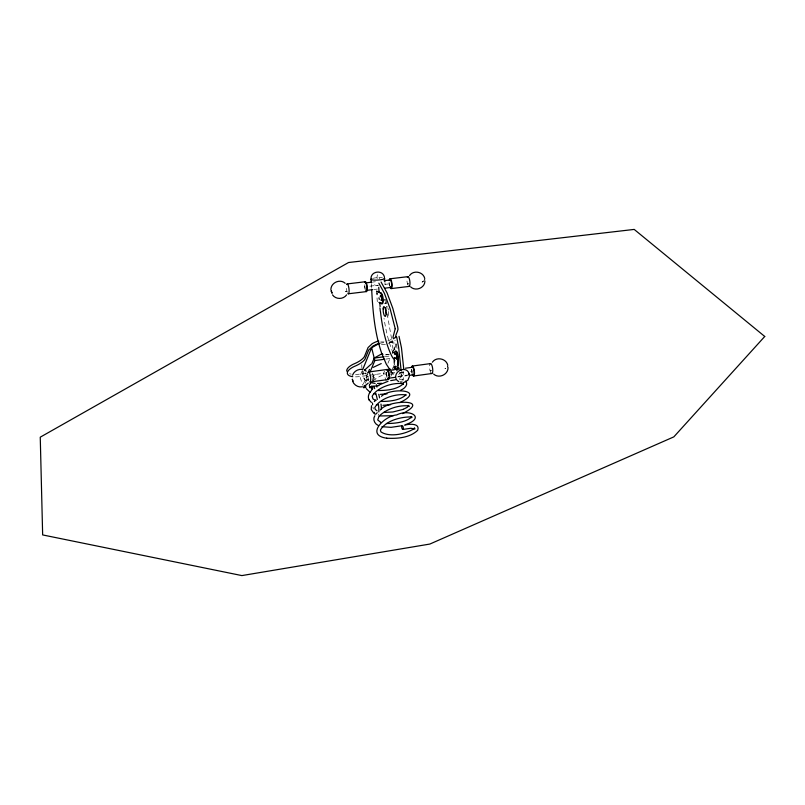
<?xml version="1.0" encoding="UTF-8"?>
<svg xmlns="http://www.w3.org/2000/svg" width="805" height="805" viewBox="0 0 805 805"><rect width="100%" height="100%" fill="white"/><g stroke="black" fill="none" stroke-linecap="round" stroke-linejoin="round"><path stroke-width="0.6" stroke-dasharray="4.03 3.02" d="M364.846 284.708L364.836 285.604A3.773 0.976 83.1 0 0 365.239 288.452M386.652 372.302L386.642 373.188A3.864 1.026 82.2 0 0 387.296 376.951M411.768 369.324L411.758 369.767A3.844 1.077 82.2 0 0 412.422 373.51M396.724 371.115L394.138 366.949L394.239 363.105M396.734 370.028L394.762 366.859L394.832 364.152M397.378 370.894L397.489 367.231M398.042 369.596L398.153 365.933M372.504 380.564L373.359 375.834L373.953 375.754L375.1 379.044M373.097 380.483L373.953 375.754M362.139 370.974L359.855 376.559L362.844 385.313M363.327 384.176L367.583 373.963M365.349 383.21L368.197 376.408M384.488 371.105L383.502 373.339L386.199 380.956M387.909 363.286L390.355 357.702M392.317 353.234L396.13 344.53L391.28 341.682L388.956 341.994M392.689 352.982L393.212 351.785M393.715 350.638L396.714 343.805M390.656 372.957L392.176 369.555M392.689 368.418L394.722 363.88M390.767 376.529L396.372 364.071M363.86 371.316C361.536 374.858 363.578 379.688 367.251 381.339M367.231 373.057L366.738 375.814L369.032 378.008M367.603 380.745L369.032 379.125M384.398 299.913L385.454 299.923L384.287 299.923M423.843 280.714L422.031 282.173L423.903 280.975M398.666 374.446L400.347 372.785L400.095 373.248L399.964 372.463L400.447 373.268L399.039 372.534M372.775 380.805L379.708 376.398L386.309 373.912M372.051 376.478L378.048 372.926M388.372 343.463L391.28 341.682L393.343 349.712M399.431 378.451L403.255 375.17L403.587 371.387M390.184 342.528L392.8 341.944A15.597 6.168 -14.3 0 1 396.241 343.141L396.442 343.282M387.738 340.988L391.321 339.458M384.78 300.134L385.404 299.973M389.449 354.291L386.219 354.844M388.332 354.562L385.213 354.854M385.434 344.299L381.308 344.389M390.888 372.876L394.943 372.383M397.912 376.368L409.091 374.838M397.75 376.982L407.34 375.663M394.138 366.949L394.762 366.859M394.863 368.116L395.486 368.036M398.203 367.664L398.827 367.583M366.376 373.188L359.272 374.154A15.587 6.048 -13.9 0 1 355.518 374.456M395.768 369.525L399.361 369.032M390.173 374.154L394.963 373.5M399.753 372.846L405.75 372.021M410.54 371.367L412.935 371.045M385.907 359.08L390.827 358.416M394.148 366.476L394.772 366.396M385.273 356.595L388.966 356.102M379.638 343.212L384.297 342.598M385.092 303.354L385.716 303.284M376.7 293.312L377.314 293.241M377.867 301.201L377.253 301.281L376.539 290.957L377.303 290.967L376.69 291.048M369.867 286.188L378.169 285.191M384.891 284.386L389.771 283.793M373.701 289.518L377.394 289.075M372.916 282.032L375.382 281.74M384.005 341.944L380.674 341.914M396.362 368.509L399.763 368.781M399.391 379.527L403.959 380.161M378.34 285.755L374.969 285.121L372.131 282.666M376.539 290.957L378.481 292.064M368.197 380.463L366.989 378.853A11.179 2.828 82.3 0 1 365.098 372.685M365.933 381.117L364.474 379.195A11.179 2.817 82.3 0 1 362.009 369.223M387.497 307.077L386.752 306.303A4.76 1.288 82.9 0 0 386.42 306.403M395.637 365.651L399.23 371.035M401.544 374.486L402.389 375.754M391.079 371.407L394.43 376.509M397.469 366.496L399.451 369.666M394.52 348.575L394.913 349.612L391.884 339.72M372.383 373.017L374.506 379.125M396.13 344.53L397.318 349.088M430.856 372.695A5.031 1.469 82.2 0 1 430.112 370.763L429.84 369.525A5.031 1.469 82.2 0 1 429.719 364.816M411.929 373.248L411.657 372.011A5.051 1.419 82.2 0 1 411.385 369.435M389.65 286.027L389.399 284.9A4.941 1.358 83.2 0 1 389.137 281.197M391.552 338.623L387.034 313.034M368.7 380.302A5.092 1.288 82.2 0 1 368.368 379.205L368.106 377.958A5.092 1.288 82.2 0 1 367.825 374.184M347.257 292.285A4.981 1.228 83.1 0 1 346.945 291.249L346.683 290.062A4.981 1.228 83.1 0 1 346.402 286.328M388.624 311.434L388.704 313.849A4.76 1.288 82.9 0 1 388.402 315.55M380.191 307.782L380.453 311.485M377.153 290.887L377.555 296.653M371.276 283.591L371.588 288.039M384.961 282.545L385.102 284.658M386.138 299.822L386.621 307.027M387.859 307.902A5.041 1.358 82.9 0 1 388.443 310.156M393.273 353.194A53.16 14.701 82.9 0 1 384.025 318.287M388.121 315.973A4.76 1.288 82.9 0 1 387.789 316.063M361.918 368.267A11.179 2.817 82.3 0 1 361.787 364.655M373.319 408.96A11.351 2.898 82 0 1 372.946 407.068M378.592 414.032A11.351 2.898 82 0 1 378.139 415.571M401.413 372.001A4.196 1.147 82.2 0 1 403.547 375.724A4.196 1.147 82.2 0 1 402.389 379.537A4.196 1.147 82.2 0 1 401.232 372.584M377.143 278.701A4.095 1.097 83.2 0 1 377.827 274.716A4.095 1.097 83.2 0 1 379.356 278.882M389.872 285.473A3.763 1.026 83.2 0 1 389.54 283.601M379.99 311.304A54.247 14.903 82.8 0 1 379.688 307.601M385.847 301.473A5.313 1.429 83 0 1 384.71 303.304L385.333 303.233A5.313 1.429 83 0 0 386.299 302.328M368.358 379.145A4.095 1.117 -12 0 0 366.788 379.497L366.818 379.618A4.075 1.59 -14.2 0 1 368.368 379.205M387.165 377.776A5.072 1.348 82.2 0 1 386.833 376.68L386.561 375.442A5.072 1.348 82.2 0 1 386.289 371.679M430.101 370.692A4.055 1.087 -12.7 0 1 431.42 370.652L431.45 370.773A4.035 1.56 -15.1 0 0 430.112 370.763M346.935 291.199A4.005 1.318 -12 0 0 345.395 291.541L345.425 291.651A3.975 1.771 -14.1 0 1 346.945 291.249M365.359 290.092A4.961 1.288 83.1 0 1 365.047 289.065L364.786 287.868A4.961 1.288 83.1 0 1 364.514 285.332M399.27 367.13A15.526 5.977 -14.3 0 1 395.808 369.465M391.25 371.457A15.526 5.977 -14.3 0 1 388.382 372.343M387.406 372.594A15.526 5.977 -14.3 0 1 383.502 373.339L359.855 376.559A15.597 6.027 -13.9 0 1 353.828 376.8M351.222 374.124A15.587 6.048 -13.9 0 1 349.511 373.661M396.191 366.506A15.516 5.997 -14.3 0 1 392.448 368.378M394.651 340.173A15.577 6.188 -14.3 0 1 395.315 340.495M408.618 283.863A3.965 1.288 -12.7 0 0 407.481 283.873L407.229 282.756A4.921 1.409 83.2 0 1 406.958 280.231M407.823 284.95A4.921 1.409 83.2 0 1 407.491 283.934A3.934 1.731 -15.3 0 1 408.467 283.944M393.554 352.379A6.47 2.546 -14.4 0 1 392.417 353.113M372.735 278.359A6.883 1.218 -3.9 0 1 382.385 277.624M445.537 368.388L444.924 368.73L445.537 368.398"/><path stroke-width="1.21" d="M371.518 386.038L371.236 387.608L370.531 386.762M394.239 363.105L394.39 357.43M395.114 353.908L394.48 353.989A5.394 1.469 82.4 0 1 396.221 351.845A5.394 1.469 82.4 0 1 397.71 359.111L397.519 366.013L398.153 365.933L398.344 359.03A5.394 1.469 82.4 0 0 397.268 352.58A5.394 1.469 82.4 0 0 395.386 351.906M378.934 297.79L379.356 299.359M380.242 296.914L380.483 295.566L381.349 295.375M402.973 383.291L402.772 384.257L402.973 383.774M330.885 289.669C330.805 282.686 339.982 278.48 345.184 283.269M395.859 358.597C397.781 359.614 396.312 351.815 395.185 354.502M396.905 354.864L396.966 358.748M448.043 367.603C448.224 374.647 438.816 378.934 433.613 374.053M370.994 278.46C370.934 271.104 382.486 269.574 384.367 276.709M369.374 385.716L369.525 384.619M424.929 281.207C424.778 288.13 415.43 291.651 410.56 286.811M380.785 299.973C382.395 301.523 381.862 296.2 380.825 295.435M409.393 376.428L407.894 380.181L403.416 382.737M371.809 389.348A5.031 1.278 82.2 0 0 372.001 388.654L372.433 386.299M372.393 389.268A5.031 1.278 82.2 0 0 372.594 388.574L373.027 386.209M396.795 358.849L397.308 358.024L396.674 358.114M362.592 369.857L371.628 347.75L379.638 343.212M368.056 372.826L369.485 369.425M371.85 363.739L374.224 358.064L382.274 353.546M364.393 385.474L363.447 387.738L365.822 387.406M370.099 371.88L374.848 360.56L371.628 347.75M371.477 405.72L371.246 409.554L373.953 413.388M369.465 385.042L370.692 382.999M374.848 415.712C372.453 419.143 374.546 423.923 378.199 425.422M352.53 375.19C353.908 371.276 358.094 368.901 362.159 369.364M378.903 416.547L377.706 419.969L380.996 422.494M364.786 369.908L371.045 364.263M409.534 275.602C413.398 269.735 423.38 271.708 424.758 278.55M346.613 294.882C343.353 299.581 335.725 299.611 332.505 294.861M368.257 383.089L364.564 386.199M371.638 390.304C369.072 392.78 367.04 396.855 369.284 400.176M376.016 414.032L377.203 412.683M432.366 362.22C436.36 356.333 446.393 358.497 447.811 365.359M374.305 401.594L375.955 400.025M379.98 415.34C386.984 408.93 398.203 405.156 407.803 405.821L409.151 406.555L408.668 405.398L407.31 407.239L403.094 409.433M380.302 410.037C387.125 399.753 432.637 398.445 402.53 413.609M395.939 353.717L395.587 353.687M373.218 367.372L381.228 363.578M400.85 390.093C404.1 388.936 408.99 384.589 405.549 381.147M378.732 385.102L388.02 381.318M381.469 396.291C390.324 387.255 427.143 389.6 399.833 402.581M403.365 409.332L392.88 411.969L383.754 412.472M405.478 424.668C426.278 417.594 409.453 408.387 396.613 414.967C384.79 415.652 364.625 435.173 386.843 438.232M399.028 336.339L401.474 347.82L403.748 368.911M362.421 386.792C358.336 387.698 353.938 385.082 352.59 381.157M401.091 425.865L391.049 427.344L381.902 426.7M402.943 429.427L410.842 428.26L414.937 428.985L414.454 427.767L414.062 428.713C404.794 434.509 389.147 437.427 380.926 431.883L380.383 430.021C385.625 421.146 398.877 417.242 409.634 416.93L411.737 416.879C405.881 422.384 395.164 423.521 386.42 423.511M395.436 379.819L390.697 380.624M387.789 369.545L390.224 369.093M404.442 425.151C408.678 423.953 420.472 422.836 417.654 430.343C409.665 437.96 397.076 438.765 386.571 438.202M388.171 378.29L395.356 377.303M409.735 375.331L413.327 374.838M388.312 379.497L369.807 382.033A5.092 1.288 82.2 0 0 370.421 376.046A5.092 1.288 82.2 0 0 368.116 372.474M413.468 376.036L431.691 373.54M369.384 386.913L378.883 385.605M372.001 388.654L372.594 388.574M368.71 371.97L387.225 369.465M412.412 366.044L430.645 363.578M387.376 370.662L394.571 369.686M405.358 368.227L412.552 367.241M396.704 356.917L397.237 356.846M374.848 360.56L384.679 359.241M396.714 357.561L397.247 357.49M396.583 358.537L397.207 358.456M396.442 358.819L397.076 358.728M397.71 359.111L398.344 359.03M394.299 360.861L394.923 360.781M395.416 353.787L396.11 353.616M395.99 353.999L396.312 353.687M396.191 354.401L396.714 354.331M396.382 354.935L397.167 355.478L396.644 356.233M374.224 358.064L384.045 356.756M396.533 355.558L397.167 355.478M387.044 393.876L380.302 394.359M390.646 404.684L382.959 405.297M393.424 415.692L381.007 415.944M382.023 303.636L379.195 302.418L382.023 303.636A5.313 1.419 83 0 0 383.18 299.309A5.313 1.419 83 0 0 381.308 293.231L378.481 292.064L381.308 293.231M381.218 295.988L381.842 295.908M381.399 296.482L381.741 295.928M381.56 297.075L382.073 297.015M381.671 297.739L382.194 297.669M381.651 300.084L382.164 300.024M366.295 290.414L372.463 289.669M384.8 288.18L390.968 287.425M348.293 293.795L366.436 291.591M391.109 288.603L408.98 286.429M347.207 283.913L365.369 281.74M390.053 278.792L407.944 276.648M365.51 282.917L371.679 282.183M384.025 280.704L390.194 279.959M381.741 383.311L377.475 383.492M378.823 341.159L377.072 341.441A15.577 6.188 -14.3 0 0 372.131 343.735L368.066 347.569L364.353 356.746A21.312 8.432 -13.7 0 1 354.18 363.83L353.214 364.232A15.587 6.048 -13.9 0 0 346.804 371.216M379.537 343.644L377.706 343.916A15.587 6.168 -14.3 0 0 372.755 346.22L368.68 350.034L364.967 359.191A21.332 8.412 -13.7 0 1 354.784 366.265L353.818 366.667A15.597 6.027 -13.9 0 0 352.781 376.69M380.886 401.443C389.58 401.514 400.327 400.367 406.022 394.712L405.529 395.476L405.71 394.903C396 393.484 379.99 398.163 374.808 407.582L375.281 409.393L377.042 410.862M378.259 390.526C386.541 390.516 396.201 389.63 402.631 384.418L403.396 384.156L402.087 383.583C391.089 382.445 376.257 388.372 372.151 396.291L373.047 399.008L375.814 400.488M375.12 383.381L370.924 382.697M376.388 404.553L378.39 404.945M373.5 393.565L375.522 393.967M370.139 392.337L366.225 388.604M364.313 369.968L366.225 371.125M371.387 402.43L369.032 399.823M384.388 278.057L384.891 281.488M393.605 358.95L392.035 356.555A53.19 14.621 82.9 0 1 380.463 311.485M389.731 369.364L386.259 364.081L382.134 354.411M381.057 282.002L387.094 292.94L392.81 308.325L397.73 327.092C399.169 330.795 394.973 333.974 395.819 337.657M378.843 283.189L384.388 293.272L390.083 308.667L395.225 328.722M395.476 357.662L395.658 358.195M381.731 353.385C374.577 332.757 372.765 310.851 371.669 289.206M376.327 384.699L376.931 387.094M378.732 394.289L379.628 397.881M374.053 386.249L374.657 388.654M375.855 393.454L377.354 399.451M447.59 366.315L447.721 366.869M424.577 279.597L424.698 280.13M395.225 328.742L392.981 337.335L393.494 338.744L396.291 336.701L396.785 337.416L398.737 348.183L401.111 370.35M372.453 402.973L372.665 404.835M365.581 385.726L365.712 386.984M408.96 373.429L409.091 374.838M385.927 310.941L385.847 308.536A4.76 1.288 82.9 0 1 385.947 307.56M378.732 287.345L379.085 292.356M379.839 302.801L380.101 306.554M370.984 279.365L371.206 282.535M386.682 314.453A5.041 1.358 82.9 0 1 386.108 312.209M380.986 404.09A11.34 2.918 81.9 0 1 381.439 408.94M380.081 416.024A11.34 2.918 81.9 0 1 379.316 416.094M375.07 414.364A11.351 2.898 82 0 1 374.255 412.351M378.4 404.452A11.351 2.898 82 0 1 378.833 411.898M384.347 278.017A6.883 1.218 -3.9 0 1 377.314 280.1A6.883 1.218 -3.9 0 1 371.719 278.691M413.025 374.627A3.844 1.077 82.2 0 0 414.112 373.208L414.132 372.323A3.844 1.077 82.2 0 0 413.317 368.217A3.844 1.077 82.2 0 0 412.039 367.603M390.395 286.882A3.763 1.026 83.2 0 0 391.683 285.644L391.693 284.759A3.763 1.026 83.2 0 0 390.918 280.794A3.763 1.026 83.2 0 0 389.721 280.422M365.772 283.068A3.773 0.976 83.1 0 1 366.567 284.879M366.758 285.795A3.773 0.976 83.1 0 1 366.969 287.737L366.959 288.633A3.773 0.976 83.1 0 1 366.738 289.971M387.668 370.874A3.864 1.026 82.2 0 1 387.96 371.326M388.503 372.836A3.864 1.026 82.2 0 1 388.916 375.774M388.815 377.404A3.864 1.026 82.2 0 1 388.433 378.249M398.767 381.53A7.064 5.917 -33.7 0 1 396.171 374.305A7.064 5.917 -33.7 0 1 403.858 369.465A7.064 5.917 -33.7 0 1 409.101 375.019M402.077 381.993A7.064 5.917 -33.7 0 1 400.347 381.973M370.099 388.01A5.031 1.278 82.2 0 1 369.777 386.913M380.685 293.312A5.313 1.419 83 0 1 382.556 299.39A5.313 1.419 83 0 1 381.399 303.716M386.601 369.968A5.072 1.348 82.2 0 1 388.503 371.518A5.072 1.348 82.2 0 1 389.197 377.968A5.072 1.348 82.2 0 1 387.537 378.642M411.526 367.281A5.051 1.419 82.2 0 1 413.609 367.744A5.051 1.419 82.2 0 1 414.364 374.818A5.051 1.419 82.2 0 1 412.281 374.335M429.951 364.091A5.031 1.469 82.2 0 1 432.617 368.227A5.031 1.469 82.2 0 1 431.279 373.279M346.653 284.537A4.981 1.228 83.1 0 1 348.917 288.291A4.981 1.228 83.1 0 1 347.951 293.604M364.786 282.374A4.961 1.288 83.1 0 1 366.557 283.551A4.961 1.288 83.1 0 1 367.241 289.891A4.961 1.288 83.1 0 1 365.712 290.897M389.248 280.19A4.941 1.358 83.2 0 1 391.18 280.261A4.941 1.358 83.2 0 1 391.924 287.214A4.941 1.358 83.2 0 1 389.992 287.113M407.31 277.282A4.921 1.409 83.2 0 1 409.805 280.955A4.921 1.409 83.2 0 1 408.598 286.248M382.959 354.371A6.47 2.546 -14.4 0 1 382.365 353.868M383.16 308.868L383.24 311.273A5.041 1.348 82.9 0 0 384.357 315.62L385.102 316.405A4.76 1.278 82.9 0 0 386.008 314.192L385.927 311.776A5.041 1.348 82.9 0 0 385.162 308.235L384.055 306.635A4.76 1.278 82.9 0 0 383.16 308.868M331.187 290.847L332.022 293.06L331.187 290.847M411.526 416.789L411.244 417.644L411.043 417.091L411.858 417.574L411.526 416.789M352.369 379.306L352.862 381.117L352.369 379.306M764.75 336.47L673.835 436.874L429.84 544.059L241.872 575.585L42.655 534.923L40.25 437.175L348.535 262.521L634.199 229.415L764.75 336.47M401.695 426.409A1.952 0.745 78.6 0 0 402.752 429.437A1.952 0.745 78.6 0 0 403.064 426.751A1.952 0.745 78.6 0 0 401.695 426.409"/></g></svg>
